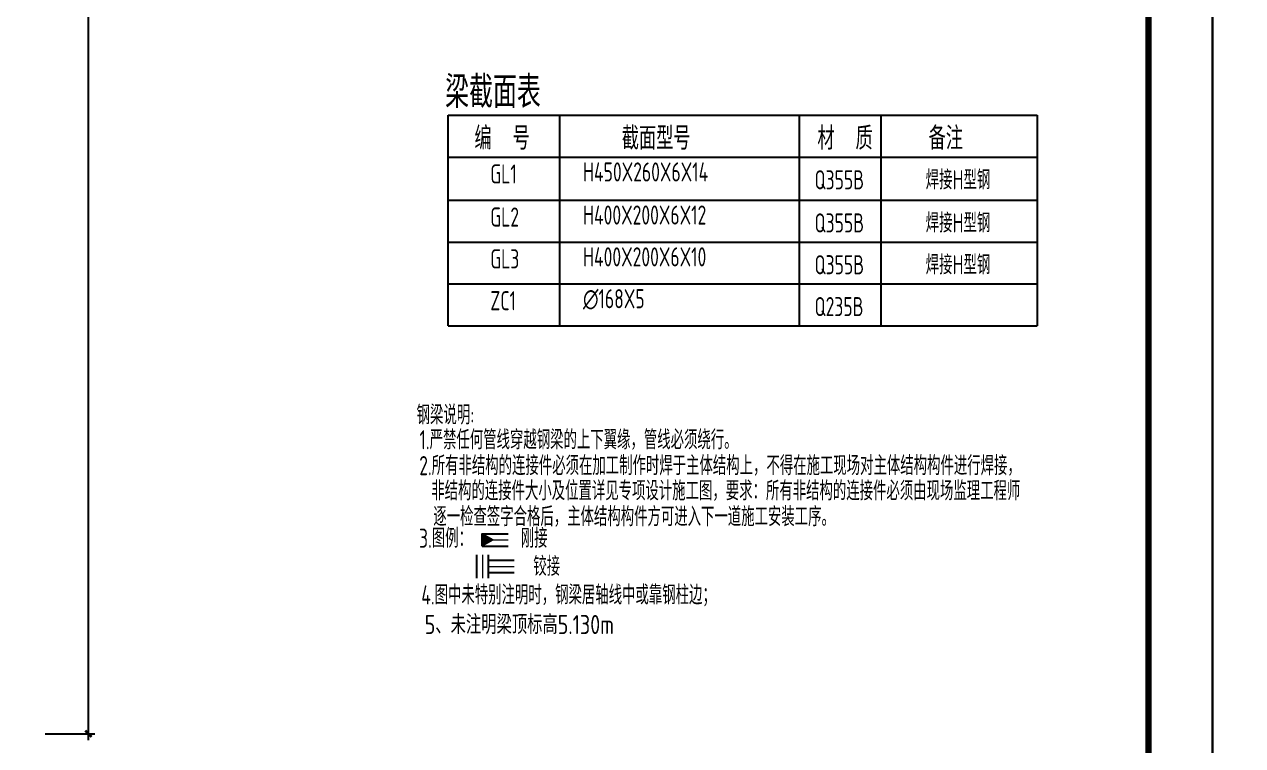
# Model space of a CAD drawing. Extents: x -32169 to 443031, y -120117 to 204739.
# Drawn here: x 262960 to 301181, y -94338 to -71693 of the extents above; entities that cross this region are included whole.
import ezdxf
from ezdxf.enums import TextEntityAlignment as Align

# ---------------------------------------------------------------- set-up
doc = ezdxf.new("R2010")
doc.units = 0
doc.header["$LTSCALE"] = 1000
for name, pattern in [('Banquet$0$X-ME SHAFT SH$0$X_1st core$0$CENTER', [2, 1.25, -0.25, 0.25, -0.25]), ('CONTINOUS', [0]), ('DASHED', [0.75, 0.5, -0.25])]:
    doc.linetypes.add(name, pattern=pattern)
doc.layers.get('0').update_dxf_attribs({"linetype": 'CONTINUOUS'})
doc.layers.get('Defpoints').update_dxf_attribs({"linetype": 'CONTINUOUS'})
for name, color, linetype in [('BEAM', 4, 'DASHED'), ('DIM', 3, 'CONTINUOUS'), ('PUB_DIM', 3, 'CONTINUOUS'), ('PUB_TEXT', 7, 'CONTINUOUS'), ('PUB_TITLE', 3, 'CONTINUOUS'), ('SLAB-RBAR-TEXT', 7, 'CONTINUOUS'), ('TEXT', 7, 'CONTINUOUS'), ('THIN', 7, 'CONTINUOUS'), ('梁', 4, 'CONTINUOUS')]:
    doc.layers.add(name, color=color, linetype=linetype)
doc.layers.add('梁轴线', color=1, linetype='CONTINUOUS', lineweight=0)
doc.styles.add('sh-notes', font='tssdeng.shx', dxfattribs={"width": 0.8, "bigfont": 'hztxt.shx'})
doc.styles.add('TSSD_Dimension', font='Tssdeng.shx', dxfattribs={"width": 0.7, "bigfont": 'hztxt.shx'})
doc.styles.add('TSSD_Rein', font='Tssdeng.shx', dxfattribs={"width": 0.7, "bigfont": 'hztxt.shx'})
doc.styles.add('TSSD_Text', font='tssdeng.shx', dxfattribs={"width": 0.75, "bigfont": 'hztxt.shx'})
doc.dimstyles.new('TSSD_200_200', dxfattribs={"dimtxt": 600, "dimasz": 200, "dimexe": 200, "dimexo": 500, "dimgap": 200, "dimtad": 1, "dimdec": 0, "dimzin": 0, "dimdsep": 46, "dimtxsty": 'TSSD_Dimension', "dimblk": 'ARCHTICK', "dimblk1": 'ARCHTICK', "dimblk2": 'ARCHTICK', "dimcen": 0, "dimdle": 200, "dimclrt": 7, "dimadec": 0, "dimazin": 0, "dimtfac": 1, "dimtdec": 0, "dimtix": 1, "dimtmove": 2, "dimatfit": 3, "dimfxl": 1, "dimtolj": 1, "dimtzin": 0, "dimarcsym": 0})

# ---------------------------------------------------------------- blocks, each defined once
blk = doc.blocks.new('_ArchTick')
at = {"color": 0, "linetype": 'ByBlock', "const_width": 0.4}
blk.add_lwpolyline([(-0.5, -0.5), (0.5, 0.5)], dxfattribs=at)
blk = doc.blocks.new('*D564')
at = {"layer": 'Defpoints', "color": 0}
for p in [(263110, 14037), (264969, 14037), (263110, -93963)]:
    blk.add_point(p, dxfattribs=at)
at = {"layer": 'DIM', "color": 0, "lineweight": -2}
for p, q in [((264969, -94163), (264969, 14237)), ((263610, 14037), (265169, 14037)), ((263610, -93963), (265169, -93963))]:
    blk.add_line(p, q, dxfattribs=at)
at = {"layer": 'DIM', "color": 0, "lineweight": -2, "xscale": 200, "yscale": 200, "zscale": 200}
for p, rotation in [((264969, 14037), 90), ((264969, -93963), 270)]:
    blk.add_blockref('_ArchTick', p, dxfattribs=dict(at, rotation=rotation))
at = {"layer": 'DIM', "color": 7, "insert": (264469, -39963), "char_height": 600, "attachment_point": 5, "rotation": 90, "style": 'TSSD_Dimension'}
blk.add_mtext('\\A1;108000', dxfattribs=at)
blk = doc.blocks.new('刚接')
at = {"layer": 'BEAM', "linetype": 'CONTINOUS'}
h = blk.add_hatch(color=256, dxfattribs=at)
h.paths.add_polyline_path([(195, 0), (0, 0), (0, 112)])
h.paths.add_polyline_path([(0, 0), (195, 0), (0, -112)])
blk.add_lwpolyline([(195, 0), (0, -112), (0, 112)], close=True, dxfattribs=at)

msp = doc.modelspace()

# ---------------------------------------------------------------- linework, layer by layer
at = {"layer": 'PUB_TITLE'}
for points in [[(216230.54765, -120116.90179), (300230.54765, -120116.90179), (300230.54765, 28483.09821), (216230.54765, 28483.09821)], [(300230.54765, -120116.90179), (384230.54765, -120116.90179), (384230.54765, 28483.09821), (300230.54765, 28483.09821)]]:
    msp.add_lwpolyline(points, close=True, dxfattribs=at)
at = {"layer": 'PUB_TITLE', "const_width": 200}
msp.add_lwpolyline([(218230.54765, -118116.90179), (298230.54765, -118116.90179), (298230.54765, 23483.09821), (218230.54765, 23483.09821)], close=True, dxfattribs=at)
at = {"layer": 'THIN'}
for p, q in [((276254.10215, -74548.91647), (294729.42936, -74548.91647)), ((276254.10215, -81156.21584), (276254.10215, -74548.91647)), ((279743.8714, -74548.91647), (279743.8714, -78528.96539)), ((287269.64629, -74548.91647), (287269.64629, -78528.96539)), ((289833.17169, -74548.91647), (289833.17169, -81156.21584)), ((294729.42936, -74548.91647), (294729.42936, -81156.21584)), ((276254.10215, -75862.54169), (294729.42936, -75862.54169)), ((276254.10215, -77215.34016), (294729.42936, -77215.34016)), ((279743.8714, -77215.34016), (279743.8714, -81156.21584)), ((276254.10215, -78528.96539), (294729.42936, -78528.96539)), ((287269.64629, -78528.96539), (287269.64629, -81156.21584)), ((276254.10215, -79842.59062), (294729.42936, -79842.59062)), ((276254.10215, -81156.21584), (294729.42936, -81156.21584))]:
    msp.add_line(p, q, dxfattribs=at)
at = {"layer": '梁', "linetype": 'ByBlock'}
for p, q in [((277321.97582, -87684.84654, 18994.67309), (278138.8574, -87684.84654, 18994.67309)), ((277321.97582, -88070.05039, 18994.67309), (278138.8574, -88070.05039, 18994.67309)), ((277149.86661, -88349.36748, -5427.04945), (277149.86661, -89074.97471, -5427.04945)), ((277509.86661, -88349.36748, -5427.04945), (277509.86661, -89074.97471, -5427.04945)), ((277509.86661, -88519.56917, -5427.04945), (278326.74819, -88519.56917, -5427.04945)), ((277509.86661, -88904.77302, -5427.04945), (278326.74819, -88904.77302, -5427.04945))]:
    msp.add_line(p, q, dxfattribs=at)
at = {"layer": '梁轴线', "linetype": 'Banquet$0$X-ME SHAFT SH$0$X_1st core$0$CENTER'}
for p, q in [((277321.97582, -87877.44846, 18994.67309), (278138.8574, -87877.44846, 18994.67309)), ((277329.86661, -88349.36748, -5427.04945), (277329.86661, -89074.97471, -5427.04945)), ((277509.86661, -88712.17109, -5427.04945), (278326.74819, -88712.17109, -5427.04945))]:
    msp.add_line(p, q, dxfattribs=at)

# ---------------------------------------------------------------- block references
at = {"layer": 'PUB_DIM', "xscale": 1.714279999863356, "yscale": 1.714279999956488, "zscale": 1.714279999968128}
msp.add_blockref('刚接', (277321.97582, -87877.44846, 18994.67309), dxfattribs=at)

# ---------------------------------------------------------------- texts
at = {"layer": 'PUB_TEXT', "style": 'TSSD_Dimension', "width": 0.7}
for s, p in [('钢梁说明:', (275266.7723, -84254.67166, -5427.04945)), ('1.严禁任何管线穿越钢梁的上下翼缘，管线必须绕行。', (275356.63976, -85034.25278, -13567.62363)), ('2.所有非结构的连接件必须在加工制作时焊于主体结构上，不得在施工现场对主体结构构件进行焊接，', (275348.63976, -85845.99647, -13567.62363)), ('非结构的连接件大小及位置详见专项设计施工图，要求：所有非结构的连接件必须由现场监理工程师', (275725.40056, -86636.56422, -13567.62363)), ('逐一检查签字合格后，主体结构构件方可进入下一道施工安装工序。', (275789.40056, -87448.38483, -13567.62363)), ('3.图例：      刚接', (275343.11113, -88125.81317, 18994.67309)), ('              铰接', (275359.11113, -89007.95783, 18994.67309)), ('4.图中未特别注明时，钢梁居轴线中或靠钢柱边；', (275412.91861, -89905.98701, -13567.62363))]:
    msp.add_text(s, height=600, dxfattribs=at).set_placement(p)
at = {"layer": 'SLAB-RBAR-TEXT', "style": 'sh-notes', "width": 0.8}
msp.add_text('5、未注明梁顶标高5.130m', height=600, dxfattribs=at).set_placement((275519.64632, -90835.35248, -5427.04945))
at = {"layer": 'TEXT'}
for s, height, style, width, p in [('梁截面表', 1000, 'TSSD_Text', 0.75, (276161.52204, -74316.5192)), ('编  号', 720, 'TSSD_Text', 0.75, (277080.93098, -75627.60032)), ('截面型号', 720, 'TSSD_Text', 0.75, (281701.38344, -75627.60032)), ('材  质', 720, 'TSSD_Text', 0.75, (287839.47603, -75627.60032)), ('备注', 720, 'TSSD_Text', 0.75, (291328.57609, -75627.60032)), ('Q355B', 600, 'TSSD_Rein', 0.7, (287748.46338, -76873.93768)), ('焊接H型钢', 600, 'TSSD_Rein', 0.7, (291237.56345, -76873.93768)), ('焊接H型钢', 600, 'TSSD_Rein', 0.7, (291237.56345, -78226.73615)), ('Q355B', 600, 'TSSD_Rein', 0.7, (287748.46338, -78226.73615)), ('Q355B', 600, 'TSSD_Rein', 0.7, (287748.46338, -79540.36138)), ('焊接H型钢', 600, 'TSSD_Rein', 0.7, (291237.56345, -79540.36138)), ('Q235B', 600, 'TSSD_Rein', 0.7, (287748.46338, -80853.98661))]:
    msp.add_text(s, height=height, dxfattribs=dict(at, style=style, width=width)).set_placement(p)
at = {"layer": 'TEXT', "style": 'TSSD_Rein', "width": 0.7}
for s, p in [('H450X260X6X14', (280485.80115, -76806.45268)), ('GL1', (277577.89537, -76868.94956)), ('GL2', (277577.89537, -78221.74803)), ('H400X200X6X12', (280485.80115, -78159.25115)), ('H400X200X6X10', (280485.80115, -79472.87638)), ('GL3', (277577.89537, -79535.37326)), ('ZC1', (277577.89537, -80848.99848)), ('∅168X5', (280485.80115, -80786.50161))]:
    msp.add_text(s, height=600, dxfattribs=at).set_placement(p, align=Align.BOTTOM_LEFT)

# ---------------------------------------------------------------- dimensions: what is measured, and where the dimension line sits
at = {"layer": 'DIM'}
dim = msp.add_linear_dim(base=(264969.3088, 14037.3647), p1=(263110.45573, -93962.6353), p2=(263110.45573, 14037.3647), angle=90, dimstyle='TSSD_200_200', dxfattribs=at)
dim.commit()
dim.dimension.update_dxf_attribs({"geometry": '*D564', "text_midpoint": (264469.3088, -39962.6353)})

doc.saveas('drawing.dxf')
